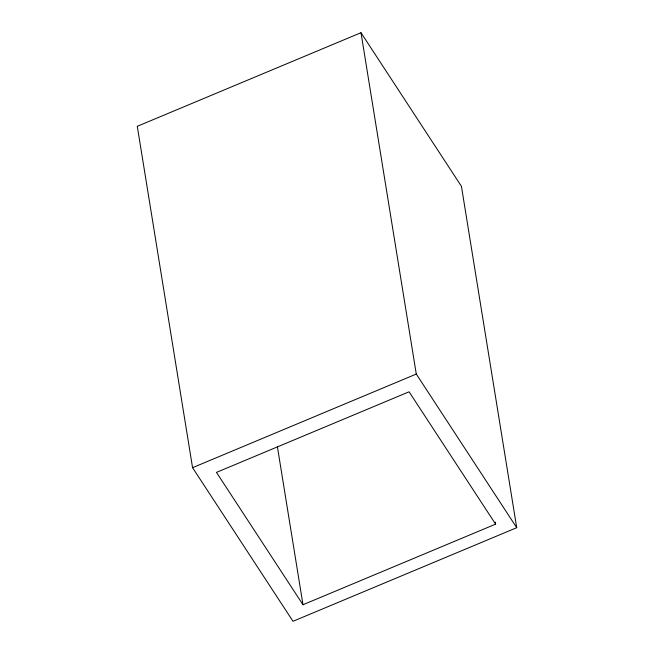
<?xml version="1.0" encoding="UTF-8"?>
<svg xmlns="http://www.w3.org/2000/svg" width="654" height="654" viewBox="0 0 654 654"><rect width="100%" height="100%" fill="white"/><g stroke="black" fill="none" stroke-linecap="round" stroke-linejoin="round"><path stroke-width="0.98" d="M360.992 32.7L137.283 126.312L192.57 467.684L293.008 621.3L516.717 527.688L461.43 186.316L360.992 32.7L416.287 374.063L516.717 527.688M192.57 467.684L416.287 374.063M495.609 524.14L409.085 391.795L216.466 472.392L302.99 604.737L495.609 524.14L495.291 522.121M277.386 446.641L302.99 604.737"/></g></svg>
